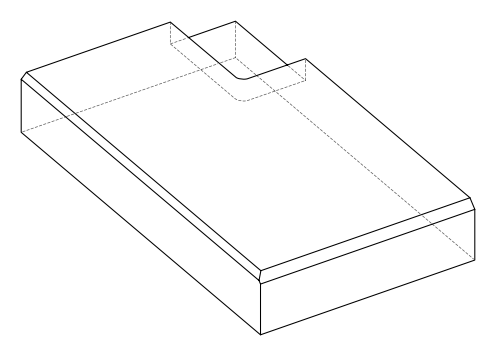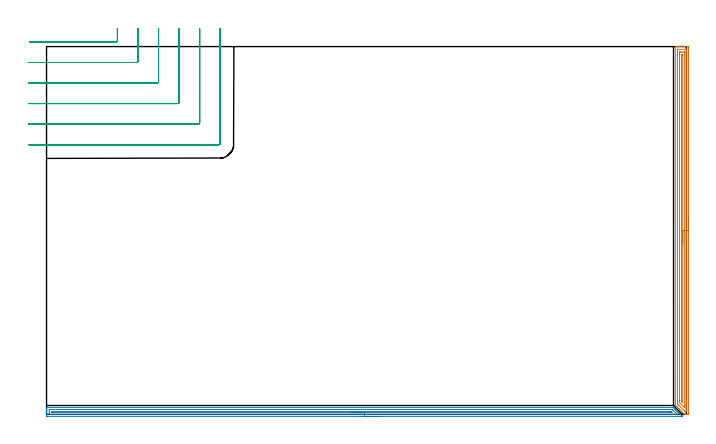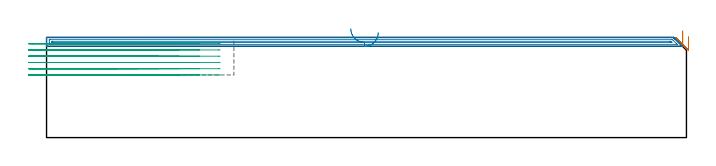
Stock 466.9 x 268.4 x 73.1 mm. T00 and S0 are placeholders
(PLAN: 3 operations, 1 tool changes, 31.7 min)
(1 AREA_MILL | FG_CHAMFER_SURFACE | UGT0205_001 | 8.71 min | 11857 mm3)
(2 AREA_MILL_1 | FG_CHAMFER_SURFACE_1 | UGT0205_001 | 11.23 min | 9701 mm3)
(3 MILL_CORNER_NOTCH_RECTANGULAR | CORNER_NOTCH_RECTANGULAR | UGT0201_136 | Follow Part, ap 5, ae 75% | 11.73 min | 304966 mm3)
(TOOL UGT0205_001 | Chamfer Mill 20 x 3 x 45 deg. | D20 FL50 Z2)
(TOOL UGT0201_136 | Carbide End Mill 20.0 | D20 FL30 Z4)
(OP 1 AREA_MILL)
G17 G21 G94 G90
T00 M6
G54
G17 G0 G90 X468.4 Y144.2 S1061 M3
G43 Z83.1 H0
Z73.7
G94 G1 Y144.162 Z72.828 F250.
Y144.048 Z71.964
Y143.859 Z71.112
Y143.597 Z70.28
Y143.263 Z69.474
Y142.86 Z68.7
Y142.392 Z67.964
Y141.86 Z67.272
Y141.271 Z66.629
Y140.628 Z66.04
Y139.936 Z65.509
Y139.2 Z65.04
Y138.426 Z64.637
Y137.62 Z64.303
Y136.788 Z64.041
Y135.937 Z63.852
Y135.072 Z63.738
Y134.2 Z63.7
Y0.345
X468.398 Y0.004 Z63.699
X468.396 Y0.001 Z63.701
X467.192 Y0. Z64.903
X466.514 Z65.585
X466.124 Z65.975
X465.784 Y0.001 Z66.31
X465.495 Y0.01 Z66.602
X465.446 Y0.055 Z66.652
X465.326 Y0.174 Z66.773
X462.098 Y3.402 Z70.002
X461.954 Y3.545 Z70.143
X461.9 Y3.599 Z70.198
X461.281 Y4.219 Z70.819
X461.081 Y4.418 Z71.016
X460.464 Y5.036 Z71.636
X460.412 Y5.088 Z71.688
X460.208 Y5.29 Z71.888
X459.647 Y5.853 Z72.453
X459.119 Y6.38 Z72.978
X459.005 Y6.497 Z73.091
X459. Y6.875 Z73.1
Y268.227
X459.002 Y268.39 Z73.088
X459.128 Y268.398 Z72.964
X459.26 Y268.4 Z72.84
X459.529 Z72.57
X460.208 Z71.887
X461.42 Z70.677
X461.954 Z70.14
X467.799 Z64.299
X468.066 Y268.397 Z64.032
X468.393 Y268.39 Z63.704
X468.398 Y268.12 Z63.701
X468.4 Y267.78 Z63.7
Y267.437
Y134.2
X466.986 Z65.114
X466.985 Y2.407 Z65.115
X466.983 Y2.066 Z65.117
X466.981 Y2.025 Z65.119
X466.98 Y2.012 Z65.12
X466.955 Y2.009 Z65.145
X466.85 Y2.004 Z65.25
X466.716 Y2.002 Z65.384
X466.319 Y2.01 Z65.781
X465.938 Y2.024 Z66.163
X465.543 Y2.407 Z66.557
X461.075 Y6.875 Z71.025
X460.421 Y7.55 Z71.679
X460.414 Y8.662 Z71.686
X460.415 Y265.993 Z71.685
X460.417 Y266.334 Z71.683
X460.419 Y266.375 Z71.681
X460.42 Y266.388 Z71.68
X460.445 Y266.391 Z71.655
X460.55 Y266.397 Z71.55
X460.683 Y266.399 Z71.417
X466.795 Y266.4 Z65.305
X466.941 Y266.397 Z65.159
X466.971 Y266.393 Z65.129
X466.979 Y266.389 Z65.121
X466.981 Y266.379 Z65.119
X466.984 Y266.345 Z65.116
X466.985 Y266.204 Z65.115
X466.986 Y265.993 Z65.114
Y134.2
X465.572 Z66.528
Y5.853
X465.57 Y5.088 Z66.53
X465.569 Y4.963 Z66.531
X465.565 Y4.85 Z66.535
X465.446 Y4.96 Z66.654
X465.313 Y5.088 Z66.787
X462.631 Y7.768 Z69.469
X461.954 Y8.454 Z70.146
X461.852 Y8.56 Z70.248
X461.835 Y8.589 Z70.265
X461.832 Y8.62 Z70.268
X461.83 Y8.662 Z70.27
X461.829 Y8.79 Z70.271
X461.828 Y263.44 Z70.272
X461.83 Y264.206 Z70.27
X461.832 Y264.331 Z70.268
X461.835 Y264.374 Z70.265
X461.84 Y264.39 Z70.26
X461.859 Y264.392 Z70.241
X461.954 Y264.396 Z70.146
X462.637 Y264.4 Z69.463
X462.827 Z69.273
X464.383 Z67.717
X465.257 Z66.843
X465.446 Y264.397 Z66.654
X465.509 Y264.394 Z66.591
X465.554 Y264.391 Z66.546
X465.565 Y264.332 Z66.535
X465.568 Y264.206 Z66.532
X465.57 Y264.079 Z66.53
X465.571 Y263.312 Z66.529
X465.572 Y134.2 Z66.528
X464.157 Z67.943
Y8.931
X464.155 Y8.807 Z67.945
X464.153 Y8.725 Z67.947
X464.152 Y8.713 Z67.948
X464.142 Y8.718 Z67.958
X464.091 Y8.765 Z68.009
X463.7 Y9.153 Z68.4
X463.303 Y9.555 Z68.797
X463.25 Y9.619 Z68.85
X463.247 Y9.673 Z68.853
X463.245 Y9.789 Z68.855
X463.243 Y10.023 Z68.857
Y262.149
X463.246 Y262.274 Z68.854
X463.249 Y262.356 Z68.851
X463.252 Y262.39 Z68.848
X463.719 Y262.4 Z68.381
X464.12 Y262.39 Z67.98
X464.151 Y262.378 Z67.949
X464.154 Y262.348 Z67.946
X464.156 Y262.303 Z67.944
X464.157 Y262.259 Z67.943
Y261.951
Y134.2
Y133.328 Z67.981
Y132.464 Z68.095
Y131.612 Z68.283
Y130.78 Z68.546
Y129.974 Z68.88
Y129.2 Z69.282
Y128.464 Z69.751
Y127.772 Z70.282
Y127.129 Z70.872
Y126.54 Z71.515
Y126.009 Z72.207
Y125.54 Z72.943
Y125.137 Z73.717
Y124.803 Z74.523
Y124.541 Z75.355
Y124.352 Z76.206
Y124.238 Z77.071
Y124.2 Z77.943
G0 Z83.1
M5
M2
(OP 2 AREA_MILL_1)
G17 G21 G94 G90
T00 M6
G54
G17 G0 G90 X242. Y-1.5 S1061 M3
G43 Z83.1 H0
Z76.6
G94 G1 X241.962 Z75.728 F250.
X241.848 Z74.864
X241.659 Z74.012
X241.397 Z73.18
X241.063 Z72.374
X240.66 Z71.6
X240.191 Z70.864
X239.66 Z70.172
X239.071 Z69.529
X238.428 Z68.94
X237.735 Z68.408
X237. Z67.94
X236.226 Z67.537
X235.42 Z67.203
X234.588 Z66.941
X233.736 Z66.752
X232.871 Z66.638
X232. Z66.6
X0.618 Y-1.499 Z66.601
X0.045 Y-1.493 Z66.604
X0.008 Y-1.491 Z66.605
X0. Y-0.922 Z67.175
Y1.75 Z69.845
Y2.299 Z70.395
Y2.641 Z70.737
Y3.189 Z71.285
Y3.531 Z71.626
Y4.215 Z72.315
Y4.556 Z72.656
X0.008 Y4.951 Z73.043
X0.01 Y4.997 Z73.088
X0.172 Y5. Z73.1
X457.138 Y4.996 Z73.096
X457.455 Y4.992 Z73.085
X457.506 Y4.986 Z73.078
X457.723 Y4.778 Z72.877
X458.021 Y4.48 Z72.579
X458.08 Y4.422 Z72.518
X458.137 Y4.364 Z72.463
X458.319 Y4.182 Z72.281
X458.377 Y4.125 Z72.221
X458.432 Y4.068 Z72.167
X458.616 Y3.884 Z71.983
X458.674 Y3.828 Z71.925
X458.728 Y3.772 Z71.871
X458.914 Y3.586 Z71.685
X458.97 Y3.531 Z71.628
X459.024 Y3.476 Z71.575
X459.212 Y3.288 Z71.387
X459.267 Y3.234 Z71.331
X459.32 Y3.18 Z71.279
X459.51 Y2.99 Z71.089
X459.564 Y2.937 Z71.034
X459.616 Y2.885 Z70.984
X459.808 Y2.693 Z70.792
X459.861 Y2.641 Z70.737
X459.912 Y2.589 Z70.688
X460.105 Y2.395 Z70.494
X460.157 Y2.344 Z70.441
X460.207 Y2.293 Z70.392
X460.403 Y2.097 Z70.196
X460.454 Y2.047 Z70.144
X460.503 Y1.997 Z70.096
X460.701 Y1.799 Z69.898
X460.751 Y1.75 Z69.847
X460.799 Y1.701 Z69.8
X460.999 Y1.501 Z69.6
X461.048 Y1.453 Z69.55
X461.095 Y1.405 Z69.504
X461.297 Y1.204 Z69.303
X461.345 Y1.156 Z69.253
X461.391 Y1.109 Z69.208
X461.594 Y0.906 Z69.005
X461.641 Y0.859 Z68.957
X461.687 Y0.814 Z68.913
X461.892 Y0.608 Z68.707
X461.938 Y0.563 Z68.66
X461.982 Y0.518 Z68.617
X462.19 Y0.31 Z68.409
X462.235 Y0.266 Z68.363
X462.278 Y0.222 Z68.321
X462.488 Y0.012 Z68.111
X463.422 Y-0.922 Z67.176
X463.539 Y-1.04 Z67.06
X463.679 Y-1.179 Z66.92
X463.867 Y-1.367 Z66.731
X463.977 Y-1.48 Z66.617
X463.983 Y-1.494 Z66.603
X463.977 Y-1.499 Z66.599
X463.768 Y-1.5 Z66.6
X232.
Y-0.086 Z68.014
X2.35 Y-0.085 Z68.015
X2.24 Y-0.083 Z68.017
X2.028 Y-0.079 Z68.021
X2.01 Y-0.031 Z68.069
X2.003 Y0.37 Z68.47
X2.001 Y0.859 Z68.959
X2. Y1.263 Z69.363
X2.001 Y3.043 Z71.143
X2.008 Y3.531 Z71.631
X2.01 Y3.575 Z71.675
X2.186 Y3.581 Z71.681
X2.295 Y3.585 Z71.685
X2.35 Y3.586 Z71.686
X2.405
X456.285 Y3.58 Z71.68
X456.385 Y3.577 Z71.677
X456.45 Y3.574 Z71.674
X456.477 Y3.561 Z71.661
X456.512 Y3.531 Z71.631
X457.128 Y2.922 Z71.022
X459.808 Y0.242 Z68.342
X460.078 Y-0.031 Z68.069
X460.114 Y-0.072 Z68.028
X460.117 Y-0.076 Z68.024
X460.099 Y-0.079 Z68.021
X460.027 Y-0.083 Z68.017
X459.918 Y-0.085 Z68.015
X459.863 Y-0.086 Z68.014
X232.
Y1.328 Z69.428
X4.614 Y1.329 Z69.429
X4.192 Y1.332 Z69.432
X4.051 Y1.334 Z69.434
X4.01 Y1.336 Z69.436
X4.006 Y1.432 Z69.532
X4.002 Y1.559 Z69.659
X4.001 Y1.75 Z69.85
X4.002 Y1.939 Z70.039
X4.01 Y2.131 Z70.231
X4.016 Y2.165 Z70.265
X4.034 Y2.167 Z70.267
X4.086 Y2.169 Z70.269
X4.192 Y2.171 Z70.271
X454.923 Y2.166 Z70.266
X455.341 Y2.163 Z70.263
X455.399 Y2.161 Z70.261
X455.431 Y2.158 Z70.258
X455.463 Y2.129 Z70.229
X455.593 Y2.003 Z70.103
X455.849 Y1.75 Z69.85
X456.234 Y1.36 Z69.46
X456.251 Y1.335 Z69.435
X456.234 Y1.334 Z69.434
X455.762 Y1.33 Z69.43
X455.341 Y1.329 Z69.429
X454.87 Y1.328 Z69.428
X232.
X231.128 Z69.466
X230.263 Z69.58
X229.411 Z69.769
X228.579 Z70.032
X227.773 Z70.365
X227. Z70.768
X226.264 Z71.237
X225.572 Z71.768
X224.929 Z72.357
X224.339 Z73.001
X223.808 Z73.693
X223.339 Z74.428
X222.937 Z75.202
X222.603 Z76.008
X222.34 Z76.84
X222.152 Z77.692
X222.038 Z78.557
X222. Z79.428
G0 Z83.1
M5
M2
(OP 3 MILL_CORNER_NOTCH_RECTANGULAR)
G17 G21 G94 G90
T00 M6
G54
G17 G0 G90 X-12.404 Y271.8 S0 M3
G43 Z83.1 H0
Z68.533
G94 G1 X-9.404 F250.
X50.707 F500.
G3 X51.7 Y272.793 R1.
G1 Y278.4
Y281.4 F250.
G0 Z83.1
X-13. Y256.8
Z68.533
G1 X-10.
X65.706 F500.
G3 X66.7 Y257.794 R1.
G1 Y278.4
Y281.4 F250.
G0 Z83.1
X-13. Y241.8
Z68.533
G1 X-10.
X80.706 F500.
G3 X81.7 Y242.794 R1.
G1 Y278.4
Y281.4 F250.
G0 Z83.1
X-13. Y226.8
Z68.533
G1 X-10.
X95.705 F500.
G3 X96.7 Y227.795 R1.
G1 Y278.4
Y281.4 F250.
G0 Z83.1
X-13. Y211.8
Z68.533
G1 X-10.
X110.705 F500.
G3 X111.7 Y212.795 R1.
G1 Y278.4
Y281.4 F250.
G0 Z83.1
X-13. Y196.8
Z68.533
G1 X-10.
X125.705 F500.
G3 X126.7 Y197.795 R1.
G1 Y278.4
Y281.4 F250.
G0 Z83.1
X-12.404 Y271.8
Z63.967
G1 X-9.404
X50.707 F500.
G3 X51.7 Y272.793 R1.
G1 Y278.4
Y281.4 F250.
G0 Z83.1
X-13. Y256.8
Z63.967
G1 X-10.
X65.706 F500.
G3 X66.7 Y257.794 R1.
G1 Y278.4
Y281.4 F250.
G0 Z83.1
X-13. Y241.8
Z63.967
G1 X-10.
X80.706 F500.
G3 X81.7 Y242.794 R1.
G1 Y278.4
Y281.4 F250.
G0 Z83.1
X-13. Y226.8
Z63.967
G1 X-10.
X95.705 F500.
G3 X96.7 Y227.795 R1.
G1 Y278.4
Y281.4 F250.
G0 Z83.1
X-13. Y211.8
Z63.967
G1 X-10.
X110.705 F500.
G3 X111.7 Y212.795 R1.
G1 Y278.4
Y281.4 F250.
G0 Z83.1
X-13. Y196.8
Z63.967
G1 X-10.
X125.705 F500.
G3 X126.7 Y197.795 R1.
G1 Y278.4
Y281.4 F250.
G0 Z83.1
X-12.404 Y271.8
Z59.4
G1 X-9.404
X50.707 F500.
G3 X51.7 Y272.793 R1.
G1 Y278.4
Y281.4 F250.
G0 Z83.1
X-13. Y256.8
Z59.4
G1 X-10.
X65.706 F500.
G3 X66.7 Y257.794 R1.
G1 Y278.4
Y281.4 F250.
G0 Z83.1
X-13. Y241.8
Z59.4
G1 X-10.
X80.706 F500.
G3 X81.7 Y242.794 R1.
G1 Y278.4
Y281.4 F250.
G0 Z83.1
X-13. Y226.8
Z59.4
G1 X-10.
X95.705 F500.
G3 X96.7 Y227.795 R1.
G1 Y278.4
Y281.4 F250.
G0 Z83.1
X-13. Y211.8
Z59.4
G1 X-10.
X110.705 F500.
G3 X111.7 Y212.795 R1.
G1 Y278.4
Y281.4 F250.
G0 Z83.1
X-13. Y196.8
Z59.4
G1 X-10.
X125.705 F500.
G3 X126.7 Y197.795 R1.
G1 Y278.4
Y281.4 F250.
G0 Z83.1
X-12.404 Y271.8
Z54.833
G1 X-9.404
X50.707 F500.
G3 X51.7 Y272.793 R1.
G1 Y278.4
Y281.4 F250.
G0 Z83.1
X-13. Y256.8
Z54.833
G1 X-10.
X65.706 F500.
G3 X66.7 Y257.794 R1.
G1 Y278.4
Y281.4 F250.
G0 Z83.1
X-13. Y241.8
Z54.833
G1 X-10.
X80.706 F500.
G3 X81.7 Y242.794 R1.
G1 Y278.4
Y281.4 F250.
G0 Z83.1
X-13. Y226.8
Z54.833
G1 X-10.
X95.705 F500.
G3 X96.7 Y227.795 R1.
G1 Y278.4
Y281.4 F250.
G0 Z83.1
X-13. Y211.8
Z54.833
G1 X-10.
X110.705 F500.
G3 X111.7 Y212.795 R1.
G1 Y278.4
Y281.4 F250.
G0 Z83.1
X-13. Y196.8
Z54.833
G1 X-10.
X125.705 F500.
G3 X126.7 Y197.795 R1.
G1 Y278.4
Y281.4 F250.
G0 Z83.1
X-12.404 Y271.8
Z50.267
G1 X-9.404
X50.707 F500.
G3 X51.7 Y272.793 R1.
G1 Y278.4
Y281.4 F250.
G0 Z83.1
X-13. Y256.8
Z50.267
G1 X-10.
X65.706 F500.
G3 X66.7 Y257.794 R1.
G1 Y278.4
Y281.4 F250.
G0 Z83.1
X-13. Y241.8
Z50.267
G1 X-10.
X80.706 F500.
G3 X81.7 Y242.794 R1.
G1 Y278.4
Y281.4 F250.
G0 Z83.1
X-13. Y226.8
Z50.267
G1 X-10.
X95.705 F500.
G3 X96.7 Y227.795 R1.
G1 Y278.4
Y281.4 F250.
G0 Z83.1
X-13. Y211.8
Z50.267
G1 X-10.
X110.705 F500.
G3 X111.7 Y212.795 R1.
G1 Y278.4
Y281.4 F250.
G0 Z83.1
X-13. Y196.8
Z50.267
G1 X-10.
X125.705 F500.
G3 X126.7 Y197.795 R1.
G1 Y278.4
Y281.4 F250.
G0 Z83.1
X-12.404 Y271.8
Z45.7
G1 X-9.404
X50.707 F500.
G3 X51.7 Y272.793 R1.
G1 Y278.4
Y281.4 F250.
G0 Z83.1
X-13. Y256.8
Z45.7
G1 X-10.
X65.706 F500.
G3 X66.7 Y257.794 R1.
G1 Y278.4
Y281.4 F250.
G0 Z83.1
X-13. Y241.8
Z45.7
G1 X-10.
X80.706 F500.
G3 X81.7 Y242.794 R1.
G1 Y278.4
Y281.4 F250.
G0 Z83.1
X-13. Y226.8
Z45.7
G1 X-10.
X95.705 F500.
G3 X96.7 Y227.795 R1.
G1 Y278.4
Y281.4 F250.
G0 Z83.1
X-13. Y211.8
Z45.7
G1 X-10.
X110.705 F500.
G3 X111.7 Y212.795 R1.
G1 Y278.4
Y281.4 F250.
G0 Z83.1
X-13. Y196.8
Z45.7
G1 X-10.
X125.705 F500.
G3 X126.7 Y197.795 R1.
G1 Y278.4
Y281.4 F250.
G0 Z83.1
M5
M2
